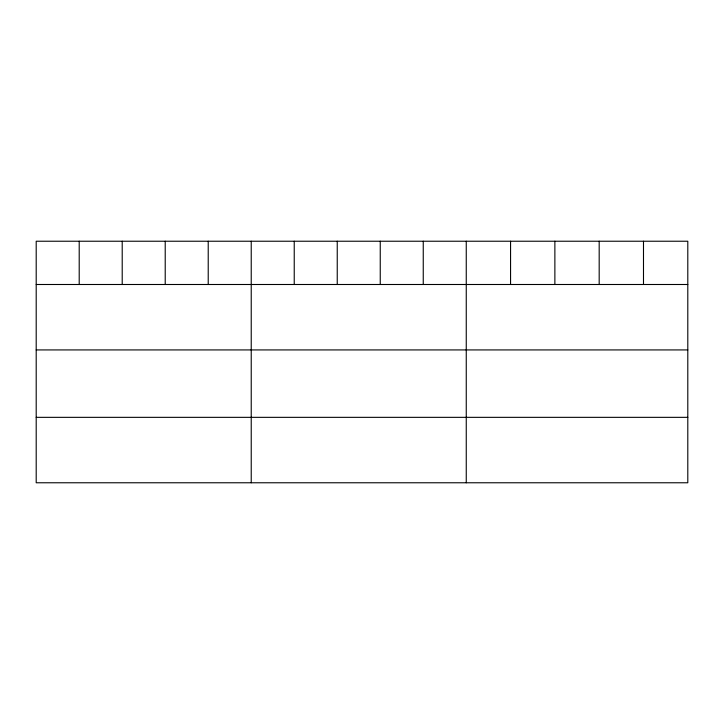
<?xml version="1.0" encoding="UTF-8"?>
<svg xmlns="http://www.w3.org/2000/svg" width="724" height="724" viewBox="0 0 724 724"><rect width="100%" height="100%" fill="white"/><g stroke="black" fill="none" stroke-linecap="round" stroke-linejoin="round"><path stroke-width="1.09" d="M687.8 284.496L687.8 482.772L36.2 482.772L36.2 241.228L687.8 241.228L687.8 284.496L36.2 284.496M36.2 349.927L687.8 349.927M36.2 417.341L687.8 417.341M643.491 241.228L643.491 284.496M599.182 241.228L599.182 284.496M554.874 241.228L554.874 284.496M510.565 241.228L510.565 284.496M466.256 241.228L466.256 482.772M423.25 241.228L423.25 284.496M380.245 241.228L380.245 284.496M337.239 241.228L337.239 284.496M294.234 241.228L294.234 284.496M251.228 241.228L251.228 482.772M208.222 241.228L208.222 284.496M165.217 241.228L165.217 284.496M122.211 241.228L122.211 284.496M79.206 241.228L79.206 284.496"/></g></svg>
